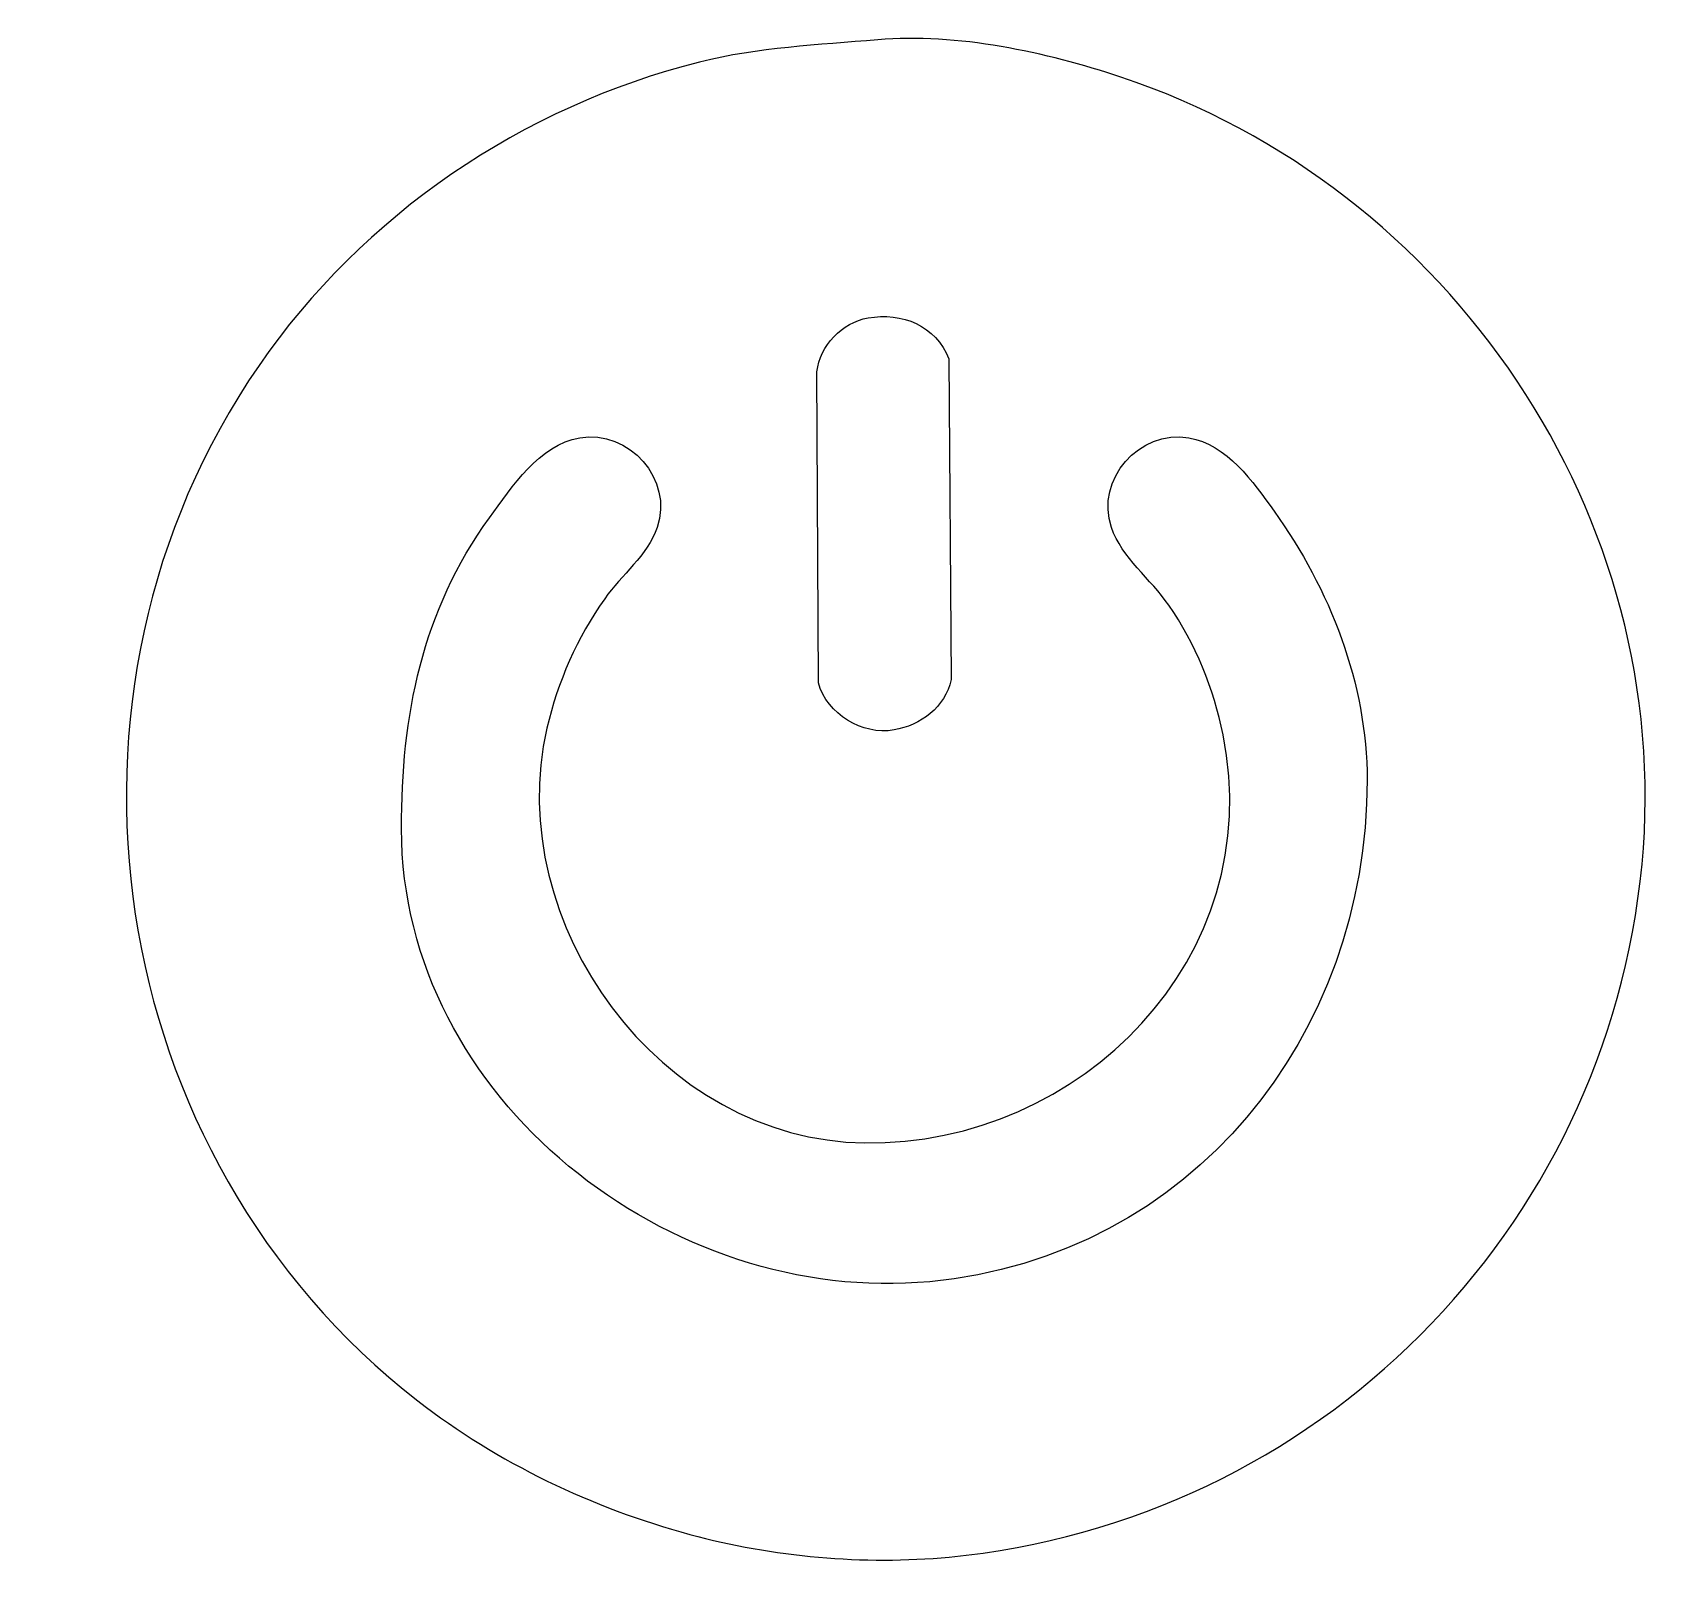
# Model space of a CAD drawing. Header units: millimetres. Extents: x -0.7 to 12.2, y 0 to 12.1.
import ezdxf

# ---------------------------------------------------------------- set-up
doc = ezdxf.new("R2010")
doc.units = ezdxf.units.MM
doc.layers.add('Capa_1', color=7, linetype='CONTINUOUS')

msp = doc.modelspace()

# ---------------------------------------------------------------- linework, layer by layer
at = {"layer": 'Capa_1', "color": 7}
for points in [[(6.496976, 9.491798), (6.516001, 6.957374)], [(5.467108, 6.931774), (5.455515, 9.389397)]]:
    msp.add_lwpolyline(points, dxfattribs=at)
msp.add_lwpolyline([(3.581953, 8.86897)], close=True, dxfattribs=at)
for points in [[(7.857194, 11.719019), (7.26931, 11.914946), (6.559773, 12.068834), (5.937175, 12.014351)], [(5.937175, 12.014351), (5.459628, 11.972561), (4.998722, 11.954811), (4.529162, 11.83742)], [(4.529162, 11.83742), (3.130851, 11.487844), (1.868431, 10.62913), (1.048182, 9.440598)], [(11.97448, 5.498161), (12.236294, 8.249188), (10.457154, 10.852533), (7.857194, 11.719019)], [(5.860374, 9.816179), (6.12375, 9.863309), (6.400079, 9.755659), (6.496976, 9.491798)], [(5.455515, 9.389397), (5.482037, 9.599601), (5.651459, 9.778777), (5.860382, 9.816179)], [(1.048182, 9.440598), (-0.738657, 6.851491), (-0.189257, 3.193319), (2.301941, 1.2594)], [(2.869038, 8.237386), (3.04614, 8.481357), (3.262078, 8.813392), (3.581953, 8.86897)], [(3.581961, 8.86897), (3.971955, 8.93673), (4.32447, 8.538752), (4.193576, 8.160585)], [(7.783158, 8.160585), (7.653467, 8.538829), (8.003985, 8.936887), (8.394799, 8.86897)], [(8.394799, 8.86897), (8.69491, 8.81682), (8.902247, 8.519782), (9.06783, 8.288587)], [(2.17394, 5.779763), (2.17251, 6.669192), (2.334453, 7.500995), (2.869038, 8.237386)], [(9.06783, 8.288587), (9.507872, 7.674206), (9.802762, 6.926833), (9.802813, 6.163767)], [(4.193576, 8.160585), (4.117006, 7.939348), (3.911436, 7.784748), (3.77962, 7.59738)], [(8.235949, 7.54618), (8.09374, 7.751417), (7.865591, 7.920174), (7.783158, 8.160585)], [(3.77962, 7.59738), (3.560354, 7.285723), (3.408519, 6.944497), (3.323065, 6.57337)], [(8.664907, 6.52217), (8.591844, 6.885335), (8.447305, 7.241153), (8.235949, 7.54618)], [(6.065181, 6.559751), (5.812353, 6.516871), (5.538609, 6.684373), (5.467108, 6.931774)], [(6.516001, 6.957374), (6.468973, 6.74159), (6.274974, 6.595335), (6.065181, 6.559751)], [(3.323065, 6.57337), (2.967504, 5.029112), (4.215644, 3.315893), (5.834782, 3.296642)], [(5.834782, 3.296642), (7.543949, 3.276312), (9.018729, 4.763587), (8.664907, 6.52217)], [(9.802813, 6.163767), (9.80291, 4.147107), (8.419299, 2.397433), (6.34678, 2.200081)], [(6.34678, 2.200081), (4.299861, 2.005161), (2.17737, 3.638815), (2.17394, 5.779763)], [(6.500381, 0.024061), (9.399992, 0.300005), (11.698509, 2.598216), (11.97448, 5.498161)], [(2.301941, 1.2594), (2.93652, 0.766775), (3.678312, 0.412134), (4.452361, 0.202775)], [(4.452361, 0.202775), (5.10614, 0.02598), (5.825456, -0.04017), (6.500381, 0.024061)]]:
    msp.add_open_spline(points, degree=3, dxfattribs=at)

doc.saveas('drawing.dxf')
